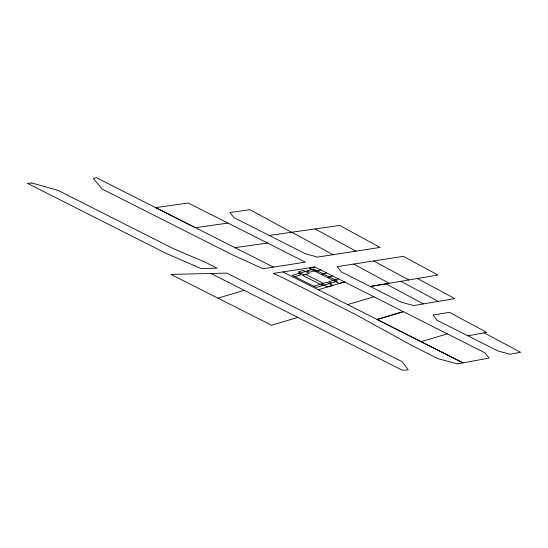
<?xml version="1.0" encoding="UTF-8"?>
<svg xmlns="http://www.w3.org/2000/svg" width="548" height="548" viewBox="0 0 548 548"><rect width="100%" height="100%" fill="white"/><g stroke="black" fill="none" stroke-linecap="round" stroke-linejoin="round"><path stroke-width="0.82" d="M314.833 266.945L273.281 273.425L282.857 277.774L355.268 314.346L411.267 345.172L437.886 358.618L457.443 363.879L489.117 358.07L484.932 352.864L314.819 266.945L309.565 268.513L339.15 283.453L344.404 281.891M217.926 298.146L244.203 290.324M294.824 276.644L301.284 274.719L298.77 273.452M316.148 270.294L309.689 272.219L307.181 270.952M315.484 271.5L320.738 269.931M321.402 274.486L326.656 272.925M327.314 277.48L332.568 275.911M313.757 286.207L320.217 284.289M335.081 279.857L328.622 281.782L331.129 283.049M320.285 284.323L326.93 282.343L332.848 285.33L327.588 286.899L321.676 283.905M333.232 280.466L338.486 278.898M282.939 271.911L318.237 289.741L344.48 281.925M297.831 317.408L271.555 325.231L170.921 274.404L226.838 273.11L402.328 361.755L408.164 369.845L402.485 370.263L210.864 273.473M318.237 289.741L463.019 362.865L377.099 319.463L403.321 311.641M377.099 319.463L403.335 311.648M421.09 341.685L447.326 333.869M347.638 304.585L373.914 296.79M467.869 335.808L486.713 332.362L449.394 312.333L433.009 315.079L437.112 320.272L497.837 350.946L510.058 354.234L520.6 352.289L484.048 332.828M353.672 264.067L403.383 256.348L437.968 275.048L370.215 286.481L389.196 283.275L353.672 264.067L337.136 266.65L341.178 271.815L401.396 302.236L413.658 305.551L454.833 298.598L417.405 278.514M273.431 267.109L96.482 177.737L93.304 178.477L102.12 189.019L232.194 254.724L262.985 268.732L305.332 262.143L188.245 203.007L155.666 207.63L195.396 227.694L227.954 223.07M269.157 235.441L339.712 225.434L380.045 247.415L317.641 257.101L305.332 253.71L233.928 217.638L229.961 212.494L249.902 209.665L291.413 232.284M234.955 247.682L267.52 243.045M305.688 274.418L323.436 283.385M303.921 274.945L298.009 271.952L303.263 270.39L309.175 273.377L302.537 275.356L322.724 285.556M400.91 281.295L438.338 301.379M385.936 283.823L423.371 303.914M373.661 260.964L408.822 279.966M315.073 228.927L355.885 251.169M291.817 232.236L333.054 254.717M313.641 269.027L292.317 275.377L316.264 287.481L337.589 281.124L313.641 269.027M31.914 183.005L27.4 183.34L165.482 253.087L201.137 268.568L217.111 268.198L206.027 262.595L173.195 248.552L58.074 190.396L31.914 183.005"/></g></svg>
